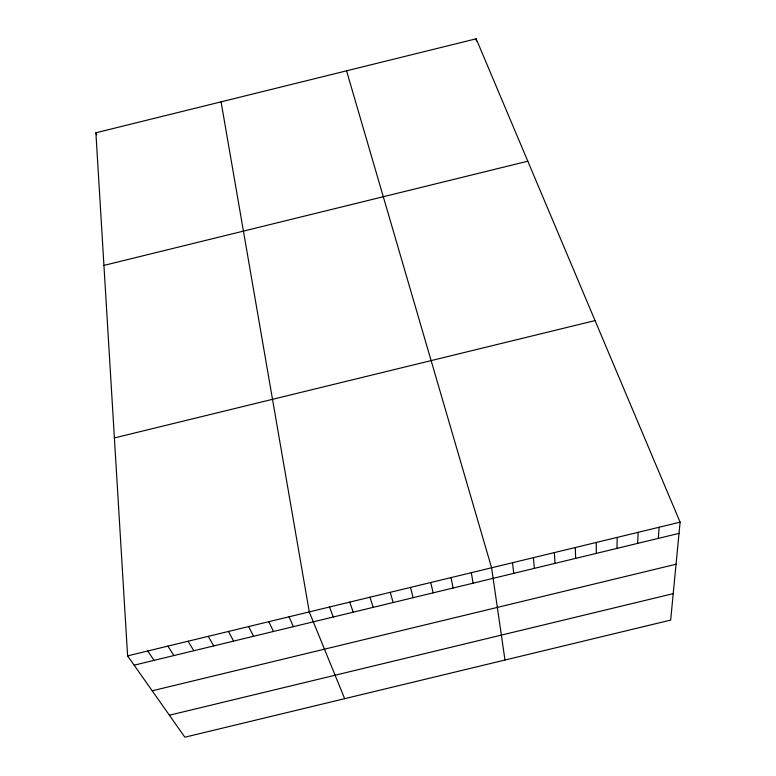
<?xml version="1.0" encoding="UTF-8"?>
<svg xmlns="http://www.w3.org/2000/svg" width="776" height="776" viewBox="0 0 776 776"><rect width="100%" height="100%" fill="white"/><g stroke="black" fill="none" stroke-linecap="round" stroke-linejoin="round"><path stroke-width="1.16" d="M616.988 548.38L617.192 537.399M637.659 543.384L638.153 532.326M658.339 538.379L659.125 527.243M680.106 522.17L670.668 620.092L184.863 737.2L127.604 655.865L95.894 132.783L476.163 38.8L680.106 522.17L127.604 655.865M103.936 265.402L527.806 161.204M114.392 437.926L595.047 320.585M134.151 665.168L679.029 533.374M152.193 690.795L676.051 564.239M169.381 715.22L673.219 593.64M147.75 650.986L154.026 660.357M167.917 646.107L173.911 655.555M188.083 641.228L193.806 650.734M208.269 636.349L213.701 645.923M228.454 631.46L233.615 641.112M248.64 626.572L253.529 636.291M268.845 621.683L273.453 631.47M289.06 616.794L293.386 626.649M95.894 132.783L96.767 134.859M344.67 698.681L309.275 611.905L221.073 101.84M329.499 607.007L333.273 617.007M349.733 602.118L353.225 612.177M369.977 597.219L373.188 607.356M346.552 70.829L491.586 567.789L504.982 660.037M390.221 592.321L393.16 602.525M410.485 587.413L413.133 597.685M430.748 582.514L433.124 592.854M451.021 577.606L453.116 588.024M471.304 572.698L473.118 583.183M512.5 562.726L513.741 573.357M476.163 38.8L476.377 41.05M533.422 557.663L534.373 568.362M554.355 552.599L555.015 563.376M575.288 547.536L575.666 558.38M596.24 542.463L596.317 553.385"/></g></svg>
